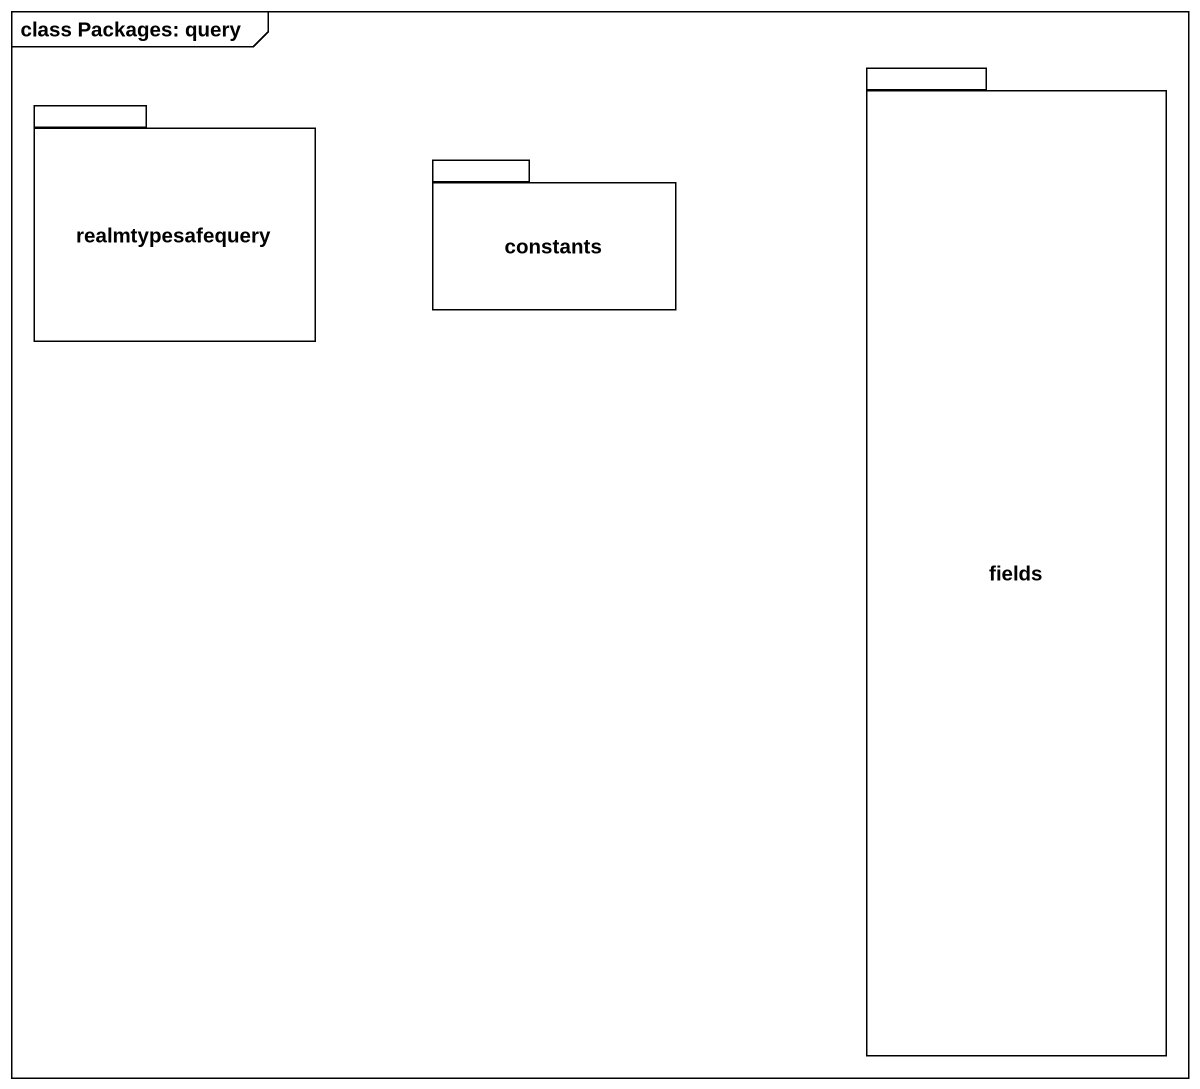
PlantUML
@startuml
mainframe class Packages: query
package fields {
}
package realmtypesafequery {
}
package constants {
}
@enduml
